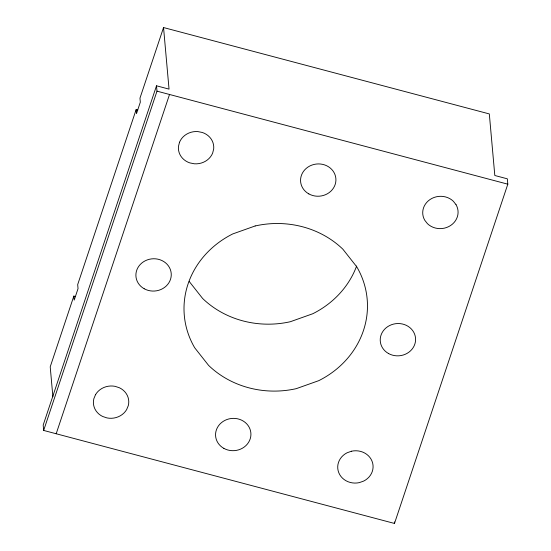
<?xml version="1.0" encoding="UTF-8"?>
<svg xmlns="http://www.w3.org/2000/svg" width="551" height="551" viewBox="0 0 551 551"><rect width="100%" height="100%" fill="white"/><g stroke="black" fill="none" stroke-linecap="round" stroke-linejoin="round"><path stroke-width="0.83" d="M75.508 296.534L73.841 296.094L50.217 366.821L52.889 396.754M137.784 110.09L136.125 109.649L77.684 284.591L78.042 288.607L74.199 300.109L73.841 296.094M163.544 27.55L169.04 89.124L156.512 85.804L43.185 425.076L43.66 430.434L394.488 523.45L507.815 184.179L507.34 178.82L494.812 175.5L489.316 113.926L163.544 27.55L139.968 98.147L140.326 102.162L136.483 113.664L136.125 109.649M43.66 430.434L156.994 91.156L156.512 85.804M56.188 433.754L169.522 94.483M156.994 91.156L507.815 184.179M189.213 281.465L202.623 298.47A91.797 83.731 -5.1 0 0 290.329 321.722L312.768 313.746A91.797 83.731 -5.1 0 0 356.628 266.03M394.351 521.921L394.488 523.45M179.523 142.234L178.469 146.359A17.701 16.151 -5.1 0 0 189.833 162.896L194.331 163.792A17.701 16.151 -5.1 0 0 212.631 153.137L213.678 149.018A17.701 16.151 -5.1 0 0 202.313 132.474L197.816 131.579A17.701 16.151 -5.1 0 0 179.523 142.234M95.523 394.681L93.87 398.642A17.701 16.151 -5.1 0 0 102.651 416.473L106.97 417.92A17.701 16.151 -5.1 0 0 126.634 409.607L128.287 405.639A17.701 16.151 -5.1 0 0 119.505 387.808L115.187 386.361A17.701 16.151 -5.1 0 0 95.523 394.681M255.175 225.958L232.736 233.934A91.797 83.731 -5.1 0 0 194.703 347.784L208.595 365.396A91.797 83.731 -5.1 0 0 296.3 388.648L318.74 380.672A91.797 83.731 -5.1 0 0 356.772 266.822L342.88 249.21A91.797 83.731 -5.1 0 0 255.175 225.958M351.435 451.235L347.109 452.77A17.701 16.151 -5.1 0 0 338.824 472.813A17.701 16.151 -5.1 0 0 359.369 482.607L363.694 481.071A17.701 16.151 -5.1 0 0 371.98 461.029A17.701 16.151 -5.1 0 0 351.435 451.235M456.028 204.662L453.349 201.26A17.701 16.151 -5.1 0 0 430.138 199.455A17.701 16.151 -5.1 0 0 424.773 220.276L427.452 223.672A17.701 16.151 -5.1 0 0 450.663 225.476A17.701 16.151 -5.1 0 0 456.028 204.662M308.849 193.911A17.701 16.151 -5.1 0 0 335.917 180.391A17.701 16.151 -5.1 0 0 309.944 165.927A17.701 16.151 -5.1 0 0 308.849 193.911M223.851 448.369A17.701 16.151 -5.1 0 0 250.919 434.842A17.701 16.151 -5.1 0 0 224.946 420.379A17.701 16.151 -5.1 0 0 223.851 448.369M144.19 288.752A17.701 16.151 -5.1 0 0 171.258 275.224A17.701 16.151 -5.1 0 0 145.285 260.761A17.701 16.151 -5.1 0 0 144.19 288.752M388.517 353.528A17.701 16.151 -5.1 0 0 415.585 340.008A17.701 16.151 -5.1 0 0 389.605 325.545A17.701 16.151 -5.1 0 0 388.517 353.528"/></g></svg>
